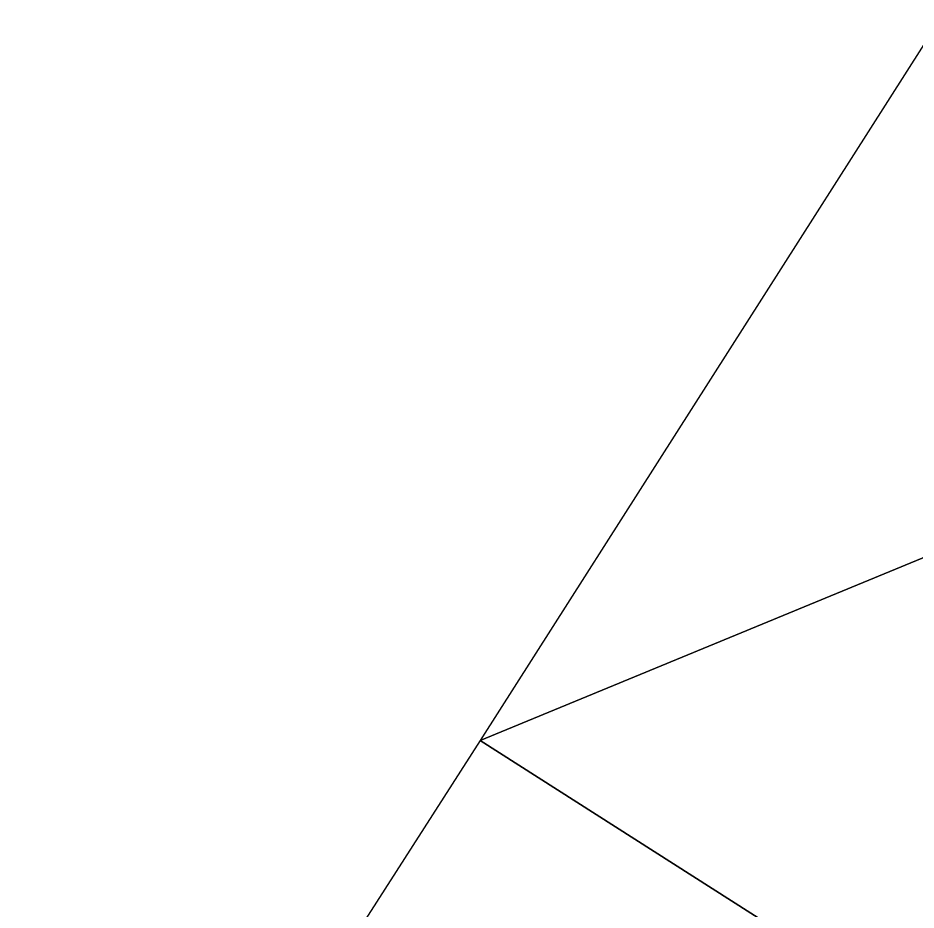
# Model space of a CAD drawing. Header units: inches. Extents: x -109483 to 85756, y -104953 to 104423.
# Drawn here: x -81254 to -63139, y 14049 to 32035 of the extents above; entities that cross this region are included whole.
import ezdxf

# ---------------------------------------------------------------- set-up
doc = ezdxf.new("R2010")
doc.units = ezdxf.units.IN
doc.header["$MEASUREMENT"] = 0
doc.layers.get('0').update_dxf_attribs({"true_color": 0xff5454})
doc.layers.add('Google_Earth_Terrain', color=7, linetype='Continuous', true_color=0x9900ff)

# ---------------------------------------------------------------- blocks, each defined once
blk = doc.blocks.new('Google_Earth_Terrain')
at = {"color": 252, "true_color": 0x898989}
mesh = blk.add_polyface(dxfattribs=at)
corners = [(-52405, 25521, 316), (-62640, 32035, 63), (-71933, 17466, 235)]
mesh.append_faces([[corners[k] for k in face] for face in [(0, 1, 2)]], dxfattribs={"color": 252})
mesh = blk.add_polyface(dxfattribs=at)
corners = [(-52405, 25521, 316), (-71933, 17466, 235), (-61789, 11005, 200)]
mesh.append_faces([[corners[k] for k in face] for face in [(0, 1, 2)]], dxfattribs={"color": 252})
mesh = blk.add_polyface(dxfattribs=at)
corners = [(-61789, 11005, 200), (-71933, 17466, 235), (-81254, 2933, 298)]
mesh.append_faces([[corners[k] for k in face] for face in [(0, 1, 2)]], dxfattribs={"color": 252})

msp = doc.modelspace()

# ---------------------------------------------------------------- block references
at = {"layer": 'Google_Earth_Terrain'}
msp.add_blockref('Google_Earth_Terrain', (0, 0), dxfattribs=at)

doc.saveas('drawing.dxf')
